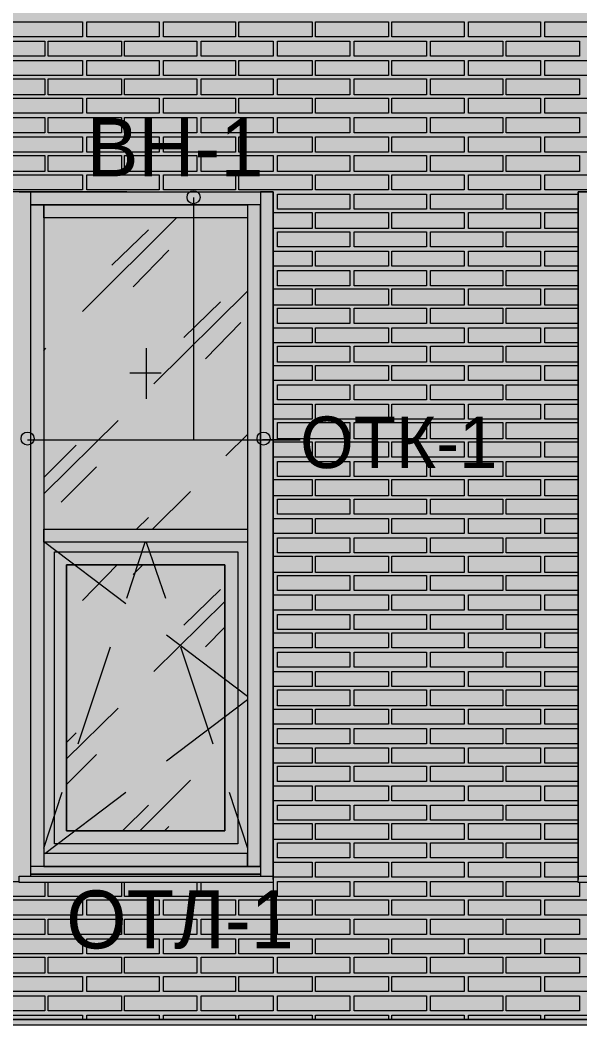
# Model space of a CAD drawing. Header units: millimetres. Extents: x -28928 to 100580, y -22867 to 36490.
# Drawn here: x -6378 to -4180, y 16322 to 20267 of the extents above; entities that cross this region are included whole.
import ezdxf

# ---------------------------------------------------------------- set-up
doc = ezdxf.new("R2010")
doc.units = ezdxf.units.MM
doc.layers.add('PDF _Геометрия', color=7, linetype='Continuous', true_color=0x8f8e8d)
doc.layers.add('PDF _Сплошная заливка', color=7, linetype='Continuous', true_color=0xffffff)
doc.layers.add('PDF _Текст', color=7, linetype='Continuous')

msp = doc.modelspace()

# ---------------------------------------------------------------- hatches: boundary and pattern name
at = {"layer": 'PDF _Сплошная заливка', "true_color": 0xdcd6cf, "transparency": 33554559}
msp.add_hatch(color=254, dxfattribs=at).paths.add_polyline_path([(-18676.6, 16343.4), (-18676.6, 19592.6), (-17276.3, 19592.6), (-17276.3, 16343.4), (19112.6, 16343.4), (19112.6, 30089.1), (-21853.9, 30089.1), (-21853.9, 16343.4), (-21375.9, 16343.4), (-21375.9, 19592.6), (-19277.4, 19592.6), (-19277.4, 16343.4)])

# ---------------------------------------------------------------- linework, layer by layer
at = {"layer": 'PDF _Геометрия', "color": 7, "lineweight": 9}
for points in [[(-21375.9, 16343.4), (-21853.9, 16343.4), (-21375.9, 16343.4), (-21853.9, 16343.4), (-21375.9, 16343.4), (-21375.9, 19592.6), (-19277.4, 19592.6), (-19277.4, 16343.4), (-18676.6, 16343.4), (-18676.6, 19592.6), (-17276.3, 19592.6), (-17276.3, 16343.4), (19112.6, 16343.4), (19112.6, 30089.1), (19112.6, 16343.4), (19133.7, 16343.4), (19133.7, 30089.1), (19133.7, 16343.4), (52641.4, 16343.4)], [(-5958.9, 19592.6), (-6466.6, 19592.6), (-6758.6, 19592.6), (-6758.6, 19893), (-7558.2, 19893)], [(-6335.5, 16906), (-6335.5, 16969.5), (-6335.5, 18243), (-6335.5, 19541.8), (-6284.7, 19541.8), (-6284.7, 18243), (-6284.7, 16944.1), (-6335.5, 16944.1), (-6335.5, 18243), (-6335.5, 19516.4), (-6335.5, 19592.6), (-6382, 19592.6)], [(-6382, 19592.6), (-5383.6, 19592.6), (-5383.6, 16893.4), (-5383.6, 16969.5), (-5383.6, 18243), (-5383.6, 19516.4), (-5383.6, 19592.6), (-5434.3, 19592.6), (-5434.3, 19516.4), (-5434.3, 18243), (-5434.3, 19541.8), (-5485.1, 19541.8), (-5485.1, 18243), (-5485.1, 16944.1), (-5485.1, 16994.9), (-6284.7, 16994.9), (-6284.7, 16944.1), (-5485.1, 16944.1), (-5434.3, 16944.1), (-5434.3, 18243), (-5434.3, 16969.5), (-5434.3, 16906)], [(-5696.6, 19571.4), (-5696.6, 18619.5), (-5277.8, 18619.5), (-5425.9, 18619.5)], [(-4135.5, 19592.6), (-4186.3, 19592.6), (-4186.3, 19516.4), (-4186.3, 18243), (-4186.3, 16969.5), (-4186.3, 16893.4), (-4186.3, 19592.6), (-2388.2, 19592.6)], [(-6132.4, 19123), (-5764.3, 19491)], [(-6018.2, 19304.9), (-5874.3, 19444.5)], [(-5933.6, 19220.3), (-5793.9, 19364.1)], [(-5853.2, 18839.5), (-5485.1, 19203.4)], [(-5734.7, 19021.4), (-5590.9, 19161)], [(-5650.1, 18936.8), (-5510.5, 19080.7)], [(-6284.7, 18970.7), (-6276.3, 18979.1)], [(-5882.8, 18979.1), (-5882.8, 18780.3)], [(-5946.3, 18881.8), (-5823.6, 18881.8)], [(-6284.7, 18408), (-5992.8, 18695.7)], [(-5569.7, 18556), (-5485.1, 18640.7)], [(-6348.2, 18619.5), (-5277.8, 18619.5)], [(-6284.7, 18471.4), (-6157.8, 18598.4)], [(-6217, 18374.1), (-6077.4, 18513.7)], [(-5857.4, 18268.4), (-5709.3, 18416.4)], [(-5920.9, 18268.4), (-5874.3, 18314.9)], [(-6280.5, 18217.6), (-5963.2, 17976.4)], [(-5958.9, 17997.6), (-5887, 18217.6)], [(-5882.8, 18217.6), (-5806.6, 17997.6)], [(-6132.4, 17989.1), (-5997, 18128.7)], [(-5933.6, 18090.7), (-5895.5, 18128.7)], [(-5734.7, 17891.8), (-5590.9, 18031.4)], [(-5853.2, 17709.9), (-5573.9, 17984.9)], [(-5650.1, 17807.2), (-5573.9, 17883.4)], [(-5802.4, 17853.7), (-5485.1, 17612.6)], [(-6149.3, 17426.4), (-6022.4, 17807.2)], [(-5747.4, 17807.2), (-5620.5, 17426.4)], [(-5802.4, 17358.7), (-5485.1, 17599.9)], [(-6195.9, 17367.2), (-5992.8, 17566)], [(-6195.9, 17430.7), (-6157.8, 17468.7)], [(-6195.9, 17265.7), (-6077.4, 17384.1)], [(-5908.2, 17083.7), (-5709.3, 17282.6)], [(-6284.7, 17016), (-6212.8, 17236)], [(-6280.5, 16994.9), (-5963.2, 17236)], [(-5557, 17236), (-5485.1, 17016)], [(-5975.9, 17083.7), (-5874.3, 17185.3)], [(-5810.9, 17083.7), (-5793.9, 17100.7)], [(-5434.3, 16944.1), (-6335.5, 16944.1)], [(-5434.3, 16914.5), (-6335.5, 16914.5), (-5434.3, 16914.5)], [(-5434.3, 16914.5), (-6335.5, 16914.5)], [(-5383.6, 16906), (-5383.6, 16906)], [(-4186.3, 16906), (-4186.3, 16906)], [(-5383.6, 16884.9), (-5383.6, 16880.7)], [(-4186.3, 16880.7), (-4186.3, 16884.9)]]:
    msp.add_lwpolyline(points, dxfattribs=at)
at = {"layer": 'PDF _Геометрия', "lineweight": 9}
for points in [[(-6132.4, 20201.8), (-6272, 20201.8), (-6415.9, 20201.8), (-6415.9, 20261), (-6272, 20261), (-6132.4, 20261)], [(-5832, 20201.8), (-5975.9, 20201.8), (-6115.5, 20201.8), (-6115.5, 20261), (-5975.9, 20261), (-5832, 20261)], [(-5531.6, 20201.8), (-5675.5, 20201.8), (-5815.1, 20201.8), (-5815.1, 20261), (-5675.5, 20261), (-5531.6, 20261)], [(-5231.3, 20201.8), (-5375.1, 20201.8), (-5518.9, 20201.8), (-5518.9, 20261), (-5375.1, 20261), (-5231.3, 20261)], [(-4930.9, 20201.8), (-5074.7, 20201.8), (-5218.6, 20201.8), (-5218.6, 20261), (-5074.7, 20261), (-4930.9, 20261)], [(-4634.7, 20201.8), (-4774.3, 20201.8), (-4918.2, 20201.8), (-4918.2, 20261), (-4774.3, 20261), (-4634.7, 20261)], [(-4334.3, 20201.8), (-4473.9, 20201.8), (-4617.8, 20201.8), (-4617.8, 20261), (-4473.9, 20261), (-4334.3, 20261)], [(-4033.9, 20201.8), (-4173.6, 20201.8), (-4317.4, 20201.8), (-4317.4, 20261), (-4173.6, 20261), (-4033.9, 20261)], [(-6280.5, 20184.9), (-6280.5, 20125.7), (-6568.2, 20125.7), (-6568.2, 20184.9)], [(-5980.1, 20184.9), (-5980.1, 20125.7), (-6267.8, 20125.7), (-6267.8, 20184.9)], [(-5683.9, 20184.9), (-5683.9, 20125.7), (-5967.4, 20125.7), (-5967.4, 20184.9)], [(-5383.6, 20184.9), (-5383.6, 20125.7), (-5667, 20125.7), (-5667, 20184.9)], [(-5083.2, 20184.9), (-5083.2, 20125.7), (-5366.6, 20125.7), (-5366.6, 20184.9)], [(-4782.8, 20184.9), (-4782.8, 20125.7), (-5066.3, 20125.7), (-5066.3, 20184.9)], [(-4482.4, 20184.9), (-4482.4, 20125.7), (-4765.9, 20125.7), (-4765.9, 20184.9)], [(-4182, 20184.9), (-4182, 20125.7), (-4469.7, 20125.7), (-4469.7, 20184.9)], [(-6132.4, 20049.5), (-6272, 20049.5), (-6415.9, 20049.5), (-6415.9, 20108.7), (-6272, 20108.7), (-6132.4, 20108.7)], [(-5832, 20049.5), (-5975.9, 20049.5), (-6115.5, 20049.5), (-6115.5, 20108.7), (-5975.9, 20108.7), (-5832, 20108.7)], [(-5531.6, 20049.5), (-5675.5, 20049.5), (-5815.1, 20049.5), (-5815.1, 20108.7), (-5675.5, 20108.7), (-5531.6, 20108.7)], [(-5231.3, 20049.5), (-5375.1, 20049.5), (-5518.9, 20049.5), (-5518.9, 20108.7), (-5375.1, 20108.7), (-5231.3, 20108.7)], [(-4930.9, 20049.5), (-5074.7, 20049.5), (-5218.6, 20049.5), (-5218.6, 20108.7), (-5074.7, 20108.7), (-4930.9, 20108.7)], [(-4634.7, 20049.5), (-4774.3, 20049.5), (-4918.2, 20049.5), (-4918.2, 20108.7), (-4774.3, 20108.7), (-4634.7, 20108.7)], [(-4334.3, 20049.5), (-4473.9, 20049.5), (-4617.8, 20049.5), (-4617.8, 20108.7), (-4473.9, 20108.7), (-4334.3, 20108.7)], [(-4033.9, 20049.5), (-4173.6, 20049.5), (-4317.4, 20049.5), (-4317.4, 20108.7), (-4173.6, 20108.7), (-4033.9, 20108.7)], [(-6280.5, 20036.8), (-6280.5, 19973.4), (-6568.2, 19973.4), (-6568.2, 20036.8)], [(-5980.1, 20036.8), (-5980.1, 19973.4), (-6267.8, 19973.4), (-6267.8, 20036.8)], [(-5683.9, 20036.8), (-5683.9, 19973.4), (-5967.4, 19973.4), (-5967.4, 20036.8)], [(-5383.6, 20036.8), (-5383.6, 19973.4), (-5667, 19973.4), (-5667, 20036.8)], [(-5083.2, 20036.8), (-5083.2, 19973.4), (-5366.6, 19973.4), (-5366.6, 20036.8)], [(-4782.8, 20036.8), (-4782.8, 19973.4), (-5066.3, 19973.4), (-5066.3, 20036.8)], [(-4482.4, 20036.8), (-4482.4, 19973.4), (-4765.9, 19973.4), (-4765.9, 20036.8)], [(-4182, 20036.8), (-4182, 19973.4), (-4469.7, 19973.4), (-4469.7, 20036.8)], [(-6132.4, 19901.4), (-6272, 19901.4), (-6415.9, 19901.4), (-6415.9, 19960.7), (-6272, 19960.7), (-6132.4, 19960.7)], [(-5832, 19901.4), (-5975.9, 19901.4), (-6115.5, 19901.4), (-6115.5, 19960.7), (-5975.9, 19960.7), (-5832, 19960.7)], [(-5531.6, 19901.4), (-5675.5, 19901.4), (-5815.1, 19901.4), (-5815.1, 19960.7), (-5675.5, 19960.7), (-5531.6, 19960.7)], [(-5231.3, 19901.4), (-5375.1, 19901.4), (-5518.9, 19901.4), (-5518.9, 19960.7), (-5375.1, 19960.7), (-5231.3, 19960.7)], [(-4930.9, 19901.4), (-5074.7, 19901.4), (-5218.6, 19901.4), (-5218.6, 19960.7), (-5074.7, 19960.7), (-4930.9, 19960.7)], [(-4634.7, 19901.4), (-4774.3, 19901.4), (-4918.2, 19901.4), (-4918.2, 19960.7), (-4774.3, 19960.7), (-4634.7, 19960.7)], [(-4334.3, 19901.4), (-4473.9, 19901.4), (-4617.8, 19901.4), (-4617.8, 19960.7), (-4473.9, 19960.7), (-4334.3, 19960.7)], [(-4033.9, 19901.4), (-4173.6, 19901.4), (-4317.4, 19901.4), (-4317.4, 19960.7), (-4173.6, 19960.7), (-4033.9, 19960.7)], [(-6280.5, 19884.5), (-6280.5, 19825.3), (-6568.2, 19825.3), (-6568.2, 19884.5)], [(-5980.1, 19884.5), (-5980.1, 19825.3), (-6267.8, 19825.3), (-6267.8, 19884.5)], [(-5683.9, 19884.5), (-5683.9, 19825.3), (-5967.4, 19825.3), (-5967.4, 19884.5)], [(-5383.6, 19884.5), (-5383.6, 19825.3), (-5667, 19825.3), (-5667, 19884.5)], [(-5083.2, 19884.5), (-5083.2, 19825.3), (-5366.6, 19825.3), (-5366.6, 19884.5)], [(-4782.8, 19884.5), (-4782.8, 19825.3), (-5066.3, 19825.3), (-5066.3, 19884.5)], [(-4482.4, 19884.5), (-4482.4, 19825.3), (-4765.9, 19825.3), (-4765.9, 19884.5)], [(-4182, 19884.5), (-4182, 19825.3), (-4469.7, 19825.3), (-4469.7, 19884.5)], [(-6132.4, 19749.1), (-6272, 19749.1), (-6415.9, 19749.1), (-6415.9, 19808.4), (-6272, 19808.4), (-6132.4, 19808.4)], [(-5832, 19749.1), (-5975.9, 19749.1), (-6115.5, 19749.1), (-6115.5, 19808.4), (-5975.9, 19808.4), (-5832, 19808.4)], [(-5531.6, 19749.1), (-5675.5, 19749.1), (-5815.1, 19749.1), (-5815.1, 19808.4), (-5675.5, 19808.4), (-5531.6, 19808.4)], [(-5231.3, 19749.1), (-5375.1, 19749.1), (-5518.9, 19749.1), (-5518.9, 19808.4), (-5375.1, 19808.4), (-5231.3, 19808.4)], [(-4930.9, 19749.1), (-5074.7, 19749.1), (-5218.6, 19749.1), (-5218.6, 19808.4), (-5074.7, 19808.4), (-4930.9, 19808.4)], [(-4634.7, 19749.1), (-4774.3, 19749.1), (-4918.2, 19749.1), (-4918.2, 19808.4), (-4774.3, 19808.4), (-4634.7, 19808.4)], [(-4334.3, 19749.1), (-4473.9, 19749.1), (-4617.8, 19749.1), (-4617.8, 19808.4), (-4473.9, 19808.4), (-4334.3, 19808.4)], [(-4033.9, 19749.1), (-4173.6, 19749.1), (-4317.4, 19749.1), (-4317.4, 19808.4), (-4173.6, 19808.4), (-4033.9, 19808.4)], [(-6280.5, 19736.4), (-6280.5, 19673), (-6568.2, 19673), (-6568.2, 19736.4)], [(-5980.1, 19736.4), (-5980.1, 19673), (-6267.8, 19673), (-6267.8, 19736.4)], [(-5683.9, 19736.4), (-5683.9, 19673), (-5967.4, 19673), (-5967.4, 19736.4)], [(-5383.6, 19736.4), (-5383.6, 19673), (-5667, 19673), (-5667, 19736.4)], [(-5083.2, 19736.4), (-5083.2, 19673), (-5366.6, 19673), (-5366.6, 19736.4)], [(-4782.8, 19736.4), (-4782.8, 19673), (-5066.3, 19673), (-5066.3, 19736.4)], [(-4482.4, 19736.4), (-4482.4, 19673), (-4765.9, 19673), (-4765.9, 19736.4)], [(-4182, 19736.4), (-4182, 19673), (-4469.7, 19673), (-4469.7, 19736.4)], [(-6132.4, 19601), (-6272, 19601), (-6415.9, 19601), (-6415.9, 19660.3), (-6272, 19660.3), (-6132.4, 19660.3)], [(-5832, 19601), (-5975.9, 19601), (-6115.5, 19601), (-6115.5, 19660.3), (-5975.9, 19660.3), (-5832, 19660.3)], [(-5531.6, 19601), (-5675.5, 19601), (-5815.1, 19601), (-5815.1, 19660.3), (-5675.5, 19660.3), (-5531.6, 19660.3)], [(-5231.3, 19601), (-5375.1, 19601), (-5518.9, 19601), (-5518.9, 19660.3), (-5375.1, 19660.3), (-5231.3, 19660.3)], [(-4930.9, 19601), (-5074.7, 19601), (-5218.6, 19601), (-5218.6, 19660.3), (-5074.7, 19660.3), (-4930.9, 19660.3)], [(-4634.7, 19601), (-4774.3, 19601), (-4918.2, 19601), (-4918.2, 19660.3), (-4774.3, 19660.3), (-4634.7, 19660.3)], [(-4334.3, 19601), (-4473.9, 19601), (-4617.8, 19601), (-4617.8, 19660.3), (-4473.9, 19660.3), (-4334.3, 19660.3)], [(-4033.9, 19601), (-4173.6, 19601), (-4317.4, 19601), (-4317.4, 19660.3), (-4173.6, 19660.3), (-4033.9, 19660.3)], [(-5083.2, 19584.1), (-5083.2, 19524.9), (-5366.6, 19524.9), (-5366.6, 19584.1)], [(-4782.8, 19584.1), (-4782.8, 19524.9), (-5066.3, 19524.9), (-5066.3, 19584.1)], [(-4482.4, 19584.1), (-4482.4, 19524.9), (-4765.9, 19524.9), (-4765.9, 19584.1)], [(-4930.9, 19448.7), (-5074.7, 19448.7), (-5218.6, 19448.7), (-5218.6, 19512.2), (-5074.7, 19512.2), (-4930.9, 19512.2)], [(-4634.7, 19448.7), (-4774.3, 19448.7), (-4918.2, 19448.7), (-4918.2, 19512.2), (-4774.3, 19512.2), (-4634.7, 19512.2)], [(-4334.3, 19448.7), (-4473.9, 19448.7), (-4617.8, 19448.7), (-4617.8, 19512.2), (-4473.9, 19512.2), (-4334.3, 19512.2)], [(-5083.2, 19436), (-5083.2, 19376.8), (-5366.6, 19376.8), (-5366.6, 19436)], [(-4782.8, 19436), (-4782.8, 19376.8), (-5066.3, 19376.8), (-5066.3, 19436)], [(-4482.4, 19436), (-4482.4, 19376.8), (-4765.9, 19376.8), (-4765.9, 19436)], [(-4930.9, 19300.7), (-5074.7, 19300.7), (-5218.6, 19300.7), (-5218.6, 19359.9), (-5074.7, 19359.9), (-4930.9, 19359.9)], [(-4634.7, 19300.7), (-4774.3, 19300.7), (-4918.2, 19300.7), (-4918.2, 19359.9), (-4774.3, 19359.9), (-4634.7, 19359.9)], [(-4334.3, 19300.7), (-4473.9, 19300.7), (-4617.8, 19300.7), (-4617.8, 19359.9), (-4473.9, 19359.9), (-4334.3, 19359.9)], [(-5083.2, 19283.7), (-5083.2, 19224.5), (-5366.6, 19224.5), (-5366.6, 19283.7)], [(-4782.8, 19283.7), (-4782.8, 19224.5), (-5066.3, 19224.5), (-5066.3, 19283.7)], [(-4482.4, 19283.7), (-4482.4, 19224.5), (-4765.9, 19224.5), (-4765.9, 19283.7)], [(-4930.9, 19148.4), (-5074.7, 19148.4), (-5218.6, 19148.4), (-5218.6, 19211.8), (-5074.7, 19211.8), (-4930.9, 19211.8)], [(-4634.7, 19148.4), (-4774.3, 19148.4), (-4918.2, 19148.4), (-4918.2, 19211.8), (-4774.3, 19211.8), (-4634.7, 19211.8)], [(-4334.3, 19148.4), (-4473.9, 19148.4), (-4617.8, 19148.4), (-4617.8, 19211.8), (-4473.9, 19211.8), (-4334.3, 19211.8)], [(-5083.2, 19135.7), (-5083.2, 19076.4), (-5366.6, 19076.4), (-5366.6, 19135.7)], [(-4782.8, 19135.7), (-4782.8, 19076.4), (-5066.3, 19076.4), (-5066.3, 19135.7)], [(-4482.4, 19135.7), (-4482.4, 19076.4), (-4765.9, 19076.4), (-4765.9, 19135.7)], [(-4930.9, 19000.3), (-5074.7, 19000.3), (-5218.6, 19000.3), (-5218.6, 19059.5), (-5074.7, 19059.5), (-4930.9, 19059.5)], [(-4634.7, 19000.3), (-4774.3, 19000.3), (-4918.2, 19000.3), (-4918.2, 19059.5), (-4774.3, 19059.5), (-4634.7, 19059.5)], [(-4334.3, 19000.3), (-4473.9, 19000.3), (-4617.8, 19000.3), (-4617.8, 19059.5), (-4473.9, 19059.5), (-4334.3, 19059.5)], [(-5083.2, 18987.6), (-5083.2, 18924.1), (-5366.6, 18924.1), (-5366.6, 18987.6)], [(-4782.8, 18987.6), (-4782.8, 18924.1), (-5066.3, 18924.1), (-5066.3, 18987.6)], [(-4482.4, 18987.6), (-4482.4, 18924.1), (-4765.9, 18924.1), (-4765.9, 18987.6)], [(-4930.9, 18852.2), (-5074.7, 18852.2), (-5218.6, 18852.2), (-5218.6, 18911.4), (-5074.7, 18911.4), (-4930.9, 18911.4)], [(-4634.7, 18852.2), (-4774.3, 18852.2), (-4918.2, 18852.2), (-4918.2, 18911.4), (-4774.3, 18911.4), (-4634.7, 18911.4)], [(-4334.3, 18852.2), (-4473.9, 18852.2), (-4617.8, 18852.2), (-4617.8, 18911.4), (-4473.9, 18911.4), (-4334.3, 18911.4)], [(-5083.2, 18835.3), (-5083.2, 18776), (-5366.6, 18776), (-5366.6, 18835.3)], [(-4782.8, 18835.3), (-4782.8, 18776), (-5066.3, 18776), (-5066.3, 18835.3)], [(-4482.4, 18835.3), (-4482.4, 18776), (-4765.9, 18776), (-4765.9, 18835.3)], [(-4930.9, 18699.9), (-5074.7, 18699.9), (-5218.6, 18699.9), (-5218.6, 18759.1), (-5074.7, 18759.1), (-4930.9, 18759.1)], [(-4634.7, 18699.9), (-4774.3, 18699.9), (-4918.2, 18699.9), (-4918.2, 18759.1), (-4774.3, 18759.1), (-4634.7, 18759.1)], [(-4334.3, 18699.9), (-4473.9, 18699.9), (-4617.8, 18699.9), (-4617.8, 18759.1), (-4473.9, 18759.1), (-4334.3, 18759.1)], [(-5083.2, 18687.2), (-5083.2, 18623.7), (-5366.6, 18623.7), (-5366.6, 18687.2)], [(-4782.8, 18687.2), (-4782.8, 18623.7), (-5066.3, 18623.7), (-5066.3, 18687.2)], [(-4482.4, 18687.2), (-4482.4, 18623.7), (-4765.9, 18623.7), (-4765.9, 18687.2)], [(-4930.9, 18551.8), (-5074.7, 18551.8), (-5218.6, 18551.8), (-5218.6, 18611), (-5074.7, 18611), (-4930.9, 18611)], [(-4634.7, 18551.8), (-4774.3, 18551.8), (-4918.2, 18551.8), (-4918.2, 18611), (-4774.3, 18611), (-4634.7, 18611)], [(-4334.3, 18551.8), (-4473.9, 18551.8), (-4617.8, 18551.8), (-4617.8, 18611), (-4473.9, 18611), (-4334.3, 18611)], [(-5083.2, 18534.9), (-5083.2, 18475.7), (-5366.6, 18475.7), (-5366.6, 18534.9)], [(-4782.8, 18534.9), (-4782.8, 18475.7), (-5066.3, 18475.7), (-5066.3, 18534.9)], [(-4482.4, 18534.9), (-4482.4, 18475.7), (-4765.9, 18475.7), (-4765.9, 18534.9)], [(-4930.9, 18399.5), (-5074.7, 18399.5), (-5218.6, 18399.5), (-5218.6, 18463), (-5074.7, 18463), (-4930.9, 18463)], [(-4634.7, 18399.5), (-4774.3, 18399.5), (-4918.2, 18399.5), (-4918.2, 18463), (-4774.3, 18463), (-4634.7, 18463)], [(-4334.3, 18399.5), (-4473.9, 18399.5), (-4617.8, 18399.5), (-4617.8, 18463), (-4473.9, 18463), (-4334.3, 18463)], [(-5083.2, 18386.8), (-5083.2, 18327.6), (-5366.6, 18327.6), (-5366.6, 18386.8)], [(-4782.8, 18386.8), (-4782.8, 18327.6), (-5066.3, 18327.6), (-5066.3, 18386.8)], [(-4482.4, 18386.8), (-4482.4, 18327.6), (-4765.9, 18327.6), (-4765.9, 18386.8)], [(-4930.9, 18251.4), (-5074.7, 18251.4), (-5218.6, 18251.4), (-5218.6, 18310.7), (-5074.7, 18310.7), (-4930.9, 18310.7)], [(-4634.7, 18251.4), (-4774.3, 18251.4), (-4918.2, 18251.4), (-4918.2, 18310.7), (-4774.3, 18310.7), (-4634.7, 18310.7)], [(-4334.3, 18251.4), (-4473.9, 18251.4), (-4617.8, 18251.4), (-4617.8, 18310.7), (-4473.9, 18310.7), (-4334.3, 18310.7)], [(-5083.2, 18234.5), (-5083.2, 18175.3), (-5366.6, 18175.3), (-5366.6, 18234.5)], [(-4782.8, 18234.5), (-4782.8, 18175.3), (-5066.3, 18175.3), (-5066.3, 18234.5)], [(-4482.4, 18234.5), (-4482.4, 18175.3), (-4765.9, 18175.3), (-4765.9, 18234.5)], [(-4930.9, 18099.1), (-5074.7, 18099.1), (-5218.6, 18099.1), (-5218.6, 18162.6), (-5074.7, 18162.6), (-4930.9, 18162.6)], [(-4634.7, 18099.1), (-4774.3, 18099.1), (-4918.2, 18099.1), (-4918.2, 18162.6), (-4774.3, 18162.6), (-4634.7, 18162.6)], [(-4334.3, 18099.1), (-4473.9, 18099.1), (-4617.8, 18099.1), (-4617.8, 18162.6), (-4473.9, 18162.6), (-4334.3, 18162.6)], [(-5083.2, 18086.4), (-5083.2, 18027.2), (-5366.6, 18027.2), (-5366.6, 18086.4)], [(-4782.8, 18086.4), (-4782.8, 18027.2), (-5066.3, 18027.2), (-5066.3, 18086.4)], [(-4482.4, 18086.4), (-4482.4, 18027.2), (-4765.9, 18027.2), (-4765.9, 18086.4)], [(-4930.9, 17951), (-5074.7, 17951), (-5218.6, 17951), (-5218.6, 18010.3), (-5074.7, 18010.3), (-4930.9, 18010.3)], [(-4634.7, 17951), (-4774.3, 17951), (-4918.2, 17951), (-4918.2, 18010.3), (-4774.3, 18010.3), (-4634.7, 18010.3)], [(-4334.3, 17951), (-4473.9, 17951), (-4617.8, 17951), (-4617.8, 18010.3), (-4473.9, 18010.3), (-4334.3, 18010.3)], [(-5083.2, 17934.1), (-5083.2, 17874.9), (-5366.6, 17874.9), (-5366.6, 17934.1)], [(-4782.8, 17934.1), (-4782.8, 17874.9), (-5066.3, 17874.9), (-5066.3, 17934.1)], [(-4482.4, 17934.1), (-4482.4, 17874.9), (-4765.9, 17874.9), (-4765.9, 17934.1)], [(-4930.9, 17803), (-5074.7, 17803), (-5218.6, 17803), (-5218.6, 17862.2), (-5074.7, 17862.2), (-4930.9, 17862.2)], [(-4634.7, 17803), (-4774.3, 17803), (-4918.2, 17803), (-4918.2, 17862.2), (-4774.3, 17862.2), (-4634.7, 17862.2)], [(-4334.3, 17803), (-4473.9, 17803), (-4617.8, 17803), (-4617.8, 17862.2), (-4473.9, 17862.2), (-4334.3, 17862.2)], [(-5083.2, 17786), (-5083.2, 17726.8), (-5366.6, 17726.8), (-5366.6, 17786)], [(-4782.8, 17786), (-4782.8, 17726.8), (-5066.3, 17726.8), (-5066.3, 17786)], [(-4482.4, 17786), (-4482.4, 17726.8), (-4765.9, 17726.8), (-4765.9, 17786)], [(-4930.9, 17650.7), (-5074.7, 17650.7), (-5218.6, 17650.7), (-5218.6, 17709.9), (-5074.7, 17709.9), (-4930.9, 17709.9)], [(-4634.7, 17650.7), (-4774.3, 17650.7), (-4918.2, 17650.7), (-4918.2, 17709.9), (-4774.3, 17709.9), (-4634.7, 17709.9)], [(-4334.3, 17650.7), (-4473.9, 17650.7), (-4617.8, 17650.7), (-4617.8, 17709.9), (-4473.9, 17709.9), (-4334.3, 17709.9)], [(-5083.2, 17638), (-5083.2, 17574.5), (-5366.6, 17574.5), (-5366.6, 17638)], [(-4782.8, 17638), (-4782.8, 17574.5), (-5066.3, 17574.5), (-5066.3, 17638)], [(-4482.4, 17638), (-4482.4, 17574.5), (-4765.9, 17574.5), (-4765.9, 17638)], [(-4930.9, 17502.6), (-5074.7, 17502.6), (-5218.6, 17502.6), (-5218.6, 17561.8), (-5074.7, 17561.8), (-4930.9, 17561.8)], [(-4634.7, 17502.6), (-4774.3, 17502.6), (-4918.2, 17502.6), (-4918.2, 17561.8), (-4774.3, 17561.8), (-4634.7, 17561.8)], [(-4334.3, 17502.6), (-4473.9, 17502.6), (-4617.8, 17502.6), (-4617.8, 17561.8), (-4473.9, 17561.8), (-4334.3, 17561.8)], [(-5083.2, 17485.7), (-5083.2, 17426.4), (-5366.6, 17426.4), (-5366.6, 17485.7)], [(-4782.8, 17485.7), (-4782.8, 17426.4), (-5066.3, 17426.4), (-5066.3, 17485.7)], [(-4482.4, 17485.7), (-4482.4, 17426.4), (-4765.9, 17426.4), (-4765.9, 17485.7)], [(-4930.9, 17350.3), (-5074.7, 17350.3), (-5218.6, 17350.3), (-5218.6, 17409.5), (-5074.7, 17409.5), (-4930.9, 17409.5)], [(-4634.7, 17350.3), (-4774.3, 17350.3), (-4918.2, 17350.3), (-4918.2, 17409.5), (-4774.3, 17409.5), (-4634.7, 17409.5)], [(-4334.3, 17350.3), (-4473.9, 17350.3), (-4617.8, 17350.3), (-4617.8, 17409.5), (-4473.9, 17409.5), (-4334.3, 17409.5)], [(-5083.2, 17337.6), (-5083.2, 17278.4), (-5366.6, 17278.4), (-5366.6, 17337.6)], [(-4782.8, 17337.6), (-4782.8, 17278.4), (-5066.3, 17278.4), (-5066.3, 17337.6)], [(-4482.4, 17337.6), (-4482.4, 17278.4), (-4765.9, 17278.4), (-4765.9, 17337.6)], [(-4930.9, 17202.2), (-5074.7, 17202.2), (-5218.6, 17202.2), (-5218.6, 17261.4), (-5074.7, 17261.4), (-4930.9, 17261.4)], [(-4634.7, 17202.2), (-4774.3, 17202.2), (-4918.2, 17202.2), (-4918.2, 17261.4), (-4774.3, 17261.4), (-4634.7, 17261.4)], [(-4334.3, 17202.2), (-4473.9, 17202.2), (-4617.8, 17202.2), (-4617.8, 17261.4), (-4473.9, 17261.4), (-4334.3, 17261.4)], [(-5083.2, 17185.3), (-5083.2, 17126), (-5366.6, 17126), (-5366.6, 17185.3)], [(-4782.8, 17185.3), (-4782.8, 17126), (-5066.3, 17126), (-5066.3, 17185.3)], [(-4482.4, 17185.3), (-4482.4, 17126), (-4765.9, 17126), (-4765.9, 17185.3)], [(-4930.9, 17049.9), (-5074.7, 17049.9), (-5218.6, 17049.9), (-5218.6, 17113.4), (-5074.7, 17113.4), (-4930.9, 17113.4)], [(-4634.7, 17049.9), (-4774.3, 17049.9), (-4918.2, 17049.9), (-4918.2, 17113.4), (-4774.3, 17113.4), (-4634.7, 17113.4)], [(-4334.3, 17049.9), (-4473.9, 17049.9), (-4617.8, 17049.9), (-4617.8, 17113.4), (-4473.9, 17113.4), (-4334.3, 17113.4)], [(-5083.2, 17037.2), (-5083.2, 16978), (-5366.6, 16978), (-5366.6, 17037.2)], [(-4782.8, 17037.2), (-4782.8, 16978), (-5066.3, 16978), (-5066.3, 17037.2)], [(-4482.4, 17037.2), (-4482.4, 16978), (-4765.9, 16978), (-4765.9, 17037.2)], [(-4930.9, 16901.8), (-5074.7, 16901.8), (-5218.6, 16901.8), (-5218.6, 16961), (-5074.7, 16961), (-4930.9, 16961)], [(-4634.7, 16901.8), (-4774.3, 16901.8), (-4918.2, 16901.8), (-4918.2, 16961), (-4774.3, 16961), (-4634.7, 16961)], [(-4334.3, 16901.8), (-4473.9, 16901.8), (-4617.8, 16901.8), (-4617.8, 16961), (-4473.9, 16961), (-4334.3, 16961)], [(-5083.2, 16884.9), (-5083.2, 16825.7), (-5366.6, 16825.7), (-5366.6, 16884.9)], [(-4782.8, 16884.9), (-4782.8, 16825.7), (-5066.3, 16825.7), (-5066.3, 16884.9)], [(-4482.4, 16884.9), (-4482.4, 16825.7), (-4765.9, 16825.7), (-4765.9, 16884.9)], [(-6132.4, 16753.7), (-6272, 16753.7), (-6415.9, 16753.7), (-6415.9, 16813), (-6272, 16813), (-6132.4, 16813)], [(-5832, 16753.7), (-5975.9, 16753.7), (-6115.5, 16753.7), (-6115.5, 16813), (-5975.9, 16813), (-5832, 16813)], [(-5531.6, 16753.7), (-5675.5, 16753.7), (-5815.1, 16753.7), (-5815.1, 16813), (-5675.5, 16813), (-5531.6, 16813)], [(-5231.3, 16753.7), (-5375.1, 16753.7), (-5518.9, 16753.7), (-5518.9, 16813), (-5375.1, 16813), (-5231.3, 16813)], [(-4930.9, 16753.7), (-5074.7, 16753.7), (-5218.6, 16753.7), (-5218.6, 16813), (-5074.7, 16813), (-4930.9, 16813)], [(-4634.7, 16753.7), (-4774.3, 16753.7), (-4918.2, 16753.7), (-4918.2, 16813), (-4774.3, 16813), (-4634.7, 16813)], [(-4334.3, 16753.7), (-4473.9, 16753.7), (-4617.8, 16753.7), (-4617.8, 16813), (-4473.9, 16813), (-4334.3, 16813)], [(-4033.9, 16753.7), (-4173.6, 16753.7), (-4317.4, 16753.7), (-4317.4, 16813), (-4173.6, 16813), (-4033.9, 16813)], [(-6280.5, 16736.8), (-6280.5, 16677.6), (-6568.2, 16677.6), (-6568.2, 16736.8)], [(-5980.1, 16736.8), (-5980.1, 16677.6), (-6267.8, 16677.6), (-6267.8, 16736.8)], [(-5683.9, 16736.8), (-5683.9, 16677.6), (-5967.4, 16677.6), (-5967.4, 16736.8)], [(-5383.6, 16736.8), (-5383.6, 16677.6), (-5667, 16677.6), (-5667, 16736.8)], [(-5083.2, 16736.8), (-5083.2, 16677.6), (-5366.6, 16677.6), (-5366.6, 16736.8)], [(-4782.8, 16736.8), (-4782.8, 16677.6), (-5066.3, 16677.6), (-5066.3, 16736.8)], [(-4482.4, 16736.8), (-4482.4, 16677.6), (-4765.9, 16677.6), (-4765.9, 16736.8)], [(-4182, 16736.8), (-4182, 16677.6), (-4469.7, 16677.6), (-4469.7, 16736.8)], [(-6132.4, 16601.4), (-6272, 16601.4), (-6415.9, 16601.4), (-6415.9, 16660.7), (-6272, 16660.7), (-6132.4, 16660.7)], [(-5832, 16601.4), (-5975.9, 16601.4), (-6115.5, 16601.4), (-6115.5, 16660.7), (-5975.9, 16660.7), (-5832, 16660.7)], [(-5531.6, 16601.4), (-5675.5, 16601.4), (-5815.1, 16601.4), (-5815.1, 16660.7), (-5675.5, 16660.7), (-5531.6, 16660.7)], [(-5231.3, 16601.4), (-5375.1, 16601.4), (-5518.9, 16601.4), (-5518.9, 16660.7), (-5375.1, 16660.7), (-5231.3, 16660.7)], [(-4930.9, 16601.4), (-5074.7, 16601.4), (-5218.6, 16601.4), (-5218.6, 16660.7), (-5074.7, 16660.7), (-4930.9, 16660.7)], [(-4634.7, 16601.4), (-4774.3, 16601.4), (-4918.2, 16601.4), (-4918.2, 16660.7), (-4774.3, 16660.7), (-4634.7, 16660.7)], [(-4334.3, 16601.4), (-4473.9, 16601.4), (-4617.8, 16601.4), (-4617.8, 16660.7), (-4473.9, 16660.7), (-4334.3, 16660.7)], [(-4033.9, 16601.4), (-4173.6, 16601.4), (-4317.4, 16601.4), (-4317.4, 16660.7), (-4173.6, 16660.7), (-4033.9, 16660.7)], [(-6280.5, 16588.7), (-6280.5, 16525.3), (-6568.2, 16525.3), (-6568.2, 16588.7)], [(-5980.1, 16588.7), (-5980.1, 16525.3), (-6267.8, 16525.3), (-6267.8, 16588.7)], [(-5683.9, 16588.7), (-5683.9, 16525.3), (-5967.4, 16525.3), (-5967.4, 16588.7)], [(-5383.6, 16588.7), (-5383.6, 16525.3), (-5667, 16525.3), (-5667, 16588.7)], [(-5083.2, 16588.7), (-5083.2, 16525.3), (-5366.6, 16525.3), (-5366.6, 16588.7)], [(-4782.8, 16588.7), (-4782.8, 16525.3), (-5066.3, 16525.3), (-5066.3, 16588.7)], [(-4482.4, 16588.7), (-4482.4, 16525.3), (-4765.9, 16525.3), (-4765.9, 16588.7)], [(-4182, 16588.7), (-4182, 16525.3), (-4469.7, 16525.3), (-4469.7, 16588.7)], [(-6132.4, 16453.4), (-6272, 16453.4), (-6415.9, 16453.4), (-6415.9, 16512.6), (-6272, 16512.6), (-6132.4, 16512.6)], [(-5832, 16453.4), (-5975.9, 16453.4), (-6115.5, 16453.4), (-6115.5, 16512.6), (-5975.9, 16512.6), (-5832, 16512.6)], [(-5531.6, 16453.4), (-5675.5, 16453.4), (-5815.1, 16453.4), (-5815.1, 16512.6), (-5675.5, 16512.6), (-5531.6, 16512.6)], [(-5231.3, 16453.4), (-5375.1, 16453.4), (-5518.9, 16453.4), (-5518.9, 16512.6), (-5375.1, 16512.6), (-5231.3, 16512.6)], [(-4930.9, 16453.4), (-5074.7, 16453.4), (-5218.6, 16453.4), (-5218.6, 16512.6), (-5074.7, 16512.6), (-4930.9, 16512.6)], [(-4634.7, 16453.4), (-4774.3, 16453.4), (-4918.2, 16453.4), (-4918.2, 16512.6), (-4774.3, 16512.6), (-4634.7, 16512.6)], [(-4334.3, 16453.4), (-4473.9, 16453.4), (-4617.8, 16453.4), (-4617.8, 16512.6), (-4473.9, 16512.6), (-4334.3, 16512.6)], [(-4033.9, 16453.4), (-4173.6, 16453.4), (-4317.4, 16453.4), (-4317.4, 16512.6), (-4173.6, 16512.6), (-4033.9, 16512.6)], [(-6280.5, 16436.4), (-6280.5, 16377.2), (-6568.2, 16377.2), (-6568.2, 16436.4)], [(-5980.1, 16436.4), (-5980.1, 16377.2), (-6267.8, 16377.2), (-6267.8, 16436.4)], [(-5683.9, 16436.4), (-5683.9, 16377.2), (-5967.4, 16377.2), (-5967.4, 16436.4)], [(-5383.6, 16436.4), (-5383.6, 16377.2), (-5667, 16377.2), (-5667, 16436.4)], [(-5083.2, 16436.4), (-5083.2, 16377.2), (-5366.6, 16377.2), (-5366.6, 16436.4)], [(-4782.8, 16436.4), (-4782.8, 16377.2), (-5066.3, 16377.2), (-5066.3, 16436.4)], [(-4482.4, 16436.4), (-4482.4, 16377.2), (-4765.9, 16377.2), (-4765.9, 16436.4)], [(-4182, 16436.4), (-4182, 16377.2), (-4469.7, 16377.2), (-4469.7, 16436.4)]]:
    msp.add_lwpolyline(points, close=True, dxfattribs=at)
at = {"layer": 'PDF _Геометрия', "color": 7, "lineweight": 9}
for points in [[(-5459.7, 19541.8), (-6310.1, 19541.8), (-6335.5, 19541.8), (-6335.5, 19592.6), (-6310.1, 19592.6), (-5459.7, 19592.6), (-5434.3, 19592.6), (-5434.3, 19541.8)], [(-5485.1, 19491), (-6284.7, 19491), (-6284.7, 19541.8), (-5485.1, 19541.8)], [(-5485.1, 18217.6), (-6284.7, 18217.6), (-6284.7, 18268.4), (-5485.1, 18268.4)], [(-6242.4, 18179.5), (-5523.2, 18179.5), (-5523.2, 17033), (-6242.4, 17033)], [(-5523.2, 18179.5), (-5523.2, 17033), (-6242.4, 17033), (-6242.4, 18179.5)], [(-5573.9, 18128.7), (-6195.9, 18128.7), (-6195.9, 17083.7), (-5573.9, 17083.7)], [(-6195.9, 17083.7), (-6195.9, 18128.7), (-5573.9, 18128.7), (-5573.9, 17083.7)], [(-5383.6, 16880.7), (-6382, 16880.7), (-6382, 16906), (-5383.6, 16906)], [(-2388.2, 16880.7), (-4186.3, 16880.7), (-4186.3, 16906), (-2388.2, 16906)], [(62173.4, 16322.2), (62173.4, 16343.4), (-17276.3, 16343.4), (19112.6, 16343.4), (-17276.3, 16343.4), (-17276.3, 16322.2)]]:
    msp.add_lwpolyline(points, close=True, dxfattribs=at)
at = {"layer": 'PDF _Геометрия', "lineweight": 9}
for points in [[(-5383.6, 19584.1), (-5383.6, 19584.1)], [(-5383.6, 19524.9), (-5383.6, 19584.1)], [(-4186.3, 19524.9), (-4469.7, 19524.9), (-4469.7, 19584.1), (-4186.3, 19584.1)], [(-5383.6, 19524.9), (-5383.6, 19524.9)], [(-5383.6, 19512.2), (-5375.1, 19512.2), (-5231.3, 19512.2), (-5231.3, 19448.7), (-5375.1, 19448.7), (-5383.6, 19448.7)], [(-4186.3, 19448.7), (-4317.4, 19448.7), (-4317.4, 19512.2), (-4186.3, 19512.2)], [(-5383.6, 19436), (-5383.6, 19436)], [(-5383.6, 19376.8), (-5383.6, 19436)], [(-4186.3, 19376.8), (-4469.7, 19376.8), (-4469.7, 19436), (-4186.3, 19436)], [(-5383.6, 19376.8), (-5383.6, 19376.8)], [(-5383.6, 19359.9), (-5375.1, 19359.9), (-5231.3, 19359.9), (-5231.3, 19300.7), (-5375.1, 19300.7), (-5383.6, 19300.7)], [(-4186.3, 19300.7), (-4317.4, 19300.7), (-4317.4, 19359.9), (-4186.3, 19359.9)], [(-5383.6, 19283.7), (-5383.6, 19283.7)], [(-5383.6, 19224.5), (-5383.6, 19283.7)], [(-4186.3, 19224.5), (-4469.7, 19224.5), (-4469.7, 19283.7), (-4186.3, 19283.7)], [(-5383.6, 19224.5), (-5383.6, 19224.5)], [(-5383.6, 19211.8), (-5375.1, 19211.8), (-5231.3, 19211.8), (-5231.3, 19148.4), (-5375.1, 19148.4), (-5383.6, 19148.4)], [(-4186.3, 19148.4), (-4317.4, 19148.4), (-4317.4, 19211.8), (-4186.3, 19211.8)], [(-5383.6, 19135.7), (-5383.6, 19135.7)], [(-5383.6, 19076.4), (-5383.6, 19135.7)], [(-4186.3, 19076.4), (-4469.7, 19076.4), (-4469.7, 19135.7), (-4186.3, 19135.7)], [(-5383.6, 19076.4), (-5383.6, 19076.4)], [(-5383.6, 19059.5), (-5375.1, 19059.5), (-5231.3, 19059.5), (-5231.3, 19000.3), (-5375.1, 19000.3), (-5383.6, 19000.3)], [(-4186.3, 19000.3), (-4317.4, 19000.3), (-4317.4, 19059.5), (-4186.3, 19059.5)], [(-5383.6, 18987.6), (-5383.6, 18987.6)], [(-5383.6, 18924.1), (-5383.6, 18987.6)], [(-4186.3, 18924.1), (-4469.7, 18924.1), (-4469.7, 18987.6), (-4186.3, 18987.6)], [(-5383.6, 18924.1), (-5383.6, 18924.1)], [(-5383.6, 18911.4), (-5375.1, 18911.4), (-5231.3, 18911.4), (-5231.3, 18852.2), (-5375.1, 18852.2), (-5383.6, 18852.2)], [(-4186.3, 18852.2), (-4317.4, 18852.2), (-4317.4, 18911.4), (-4186.3, 18911.4)], [(-5383.6, 18835.3), (-5383.6, 18835.3)], [(-5383.6, 18776), (-5383.6, 18835.3)], [(-4186.3, 18776), (-4469.7, 18776), (-4469.7, 18835.3), (-4186.3, 18835.3)], [(-5383.6, 18776), (-5383.6, 18776)], [(-5383.6, 18759.1), (-5375.1, 18759.1), (-5231.3, 18759.1), (-5231.3, 18699.9), (-5375.1, 18699.9), (-5383.6, 18699.9)], [(-4186.3, 18699.9), (-4317.4, 18699.9), (-4317.4, 18759.1), (-4186.3, 18759.1)], [(-5383.6, 18687.2), (-5383.6, 18687.2)], [(-5383.6, 18623.7), (-5383.6, 18687.2)], [(-4186.3, 18623.7), (-4469.7, 18623.7), (-4469.7, 18687.2), (-4186.3, 18687.2)], [(-5383.6, 18623.7), (-5383.6, 18623.7)], [(-5383.6, 18611), (-5375.1, 18611), (-5231.3, 18611), (-5231.3, 18551.8), (-5375.1, 18551.8), (-5383.6, 18551.8)], [(-4186.3, 18551.8), (-4317.4, 18551.8), (-4317.4, 18611), (-4186.3, 18611)], [(-5383.6, 18534.9), (-5383.6, 18534.9)], [(-5383.6, 18475.7), (-5383.6, 18534.9)], [(-4186.3, 18475.7), (-4469.7, 18475.7), (-4469.7, 18534.9), (-4186.3, 18534.9)], [(-5383.6, 18475.7), (-5383.6, 18475.7)], [(-5383.6, 18463), (-5375.1, 18463), (-5231.3, 18463), (-5231.3, 18399.5), (-5375.1, 18399.5), (-5383.6, 18399.5)], [(-4186.3, 18399.5), (-4317.4, 18399.5), (-4317.4, 18463), (-4186.3, 18463)], [(-5383.6, 18386.8), (-5383.6, 18386.8)], [(-5383.6, 18327.6), (-5383.6, 18386.8)], [(-4186.3, 18327.6), (-4469.7, 18327.6), (-4469.7, 18386.8), (-4186.3, 18386.8)], [(-5383.6, 18327.6), (-5383.6, 18327.6)], [(-5383.6, 18310.7), (-5375.1, 18310.7), (-5231.3, 18310.7), (-5231.3, 18251.4), (-5375.1, 18251.4), (-5383.6, 18251.4)], [(-4186.3, 18251.4), (-4317.4, 18251.4), (-4317.4, 18310.7), (-4186.3, 18310.7)], [(-5383.6, 18234.5), (-5383.6, 18234.5)], [(-5383.6, 18175.3), (-5383.6, 18234.5)], [(-4186.3, 18175.3), (-4469.7, 18175.3), (-4469.7, 18234.5), (-4186.3, 18234.5)], [(-5383.6, 18175.3), (-5383.6, 18175.3)], [(-5383.6, 18162.6), (-5375.1, 18162.6), (-5231.3, 18162.6), (-5231.3, 18099.1), (-5375.1, 18099.1), (-5383.6, 18099.1)], [(-4186.3, 18099.1), (-4317.4, 18099.1), (-4317.4, 18162.6), (-4186.3, 18162.6)], [(-5383.6, 18086.4), (-5383.6, 18086.4)], [(-5383.6, 18027.2), (-5383.6, 18086.4)], [(-4186.3, 18027.2), (-4469.7, 18027.2), (-4469.7, 18086.4), (-4186.3, 18086.4)], [(-5383.6, 18027.2), (-5383.6, 18027.2)], [(-5383.6, 18010.3), (-5375.1, 18010.3), (-5231.3, 18010.3), (-5231.3, 17951), (-5375.1, 17951), (-5383.6, 17951)], [(-4186.3, 17951), (-4317.4, 17951), (-4317.4, 18010.3), (-4186.3, 18010.3)], [(-5383.6, 17934.1), (-5383.6, 17934.1)], [(-5383.6, 17874.9), (-5383.6, 17934.1)], [(-4186.3, 17874.9), (-4469.7, 17874.9), (-4469.7, 17934.1), (-4186.3, 17934.1)], [(-5383.6, 17874.9), (-5383.6, 17874.9)], [(-5383.6, 17862.2), (-5375.1, 17862.2), (-5231.3, 17862.2), (-5231.3, 17803), (-5375.1, 17803), (-5383.6, 17803)], [(-4186.3, 17803), (-4317.4, 17803), (-4317.4, 17862.2), (-4186.3, 17862.2)], [(-5383.6, 17786), (-5383.6, 17786)], [(-5383.6, 17726.8), (-5383.6, 17786)], [(-4186.3, 17726.8), (-4469.7, 17726.8), (-4469.7, 17786), (-4186.3, 17786)], [(-5383.6, 17726.8), (-5383.6, 17726.8)], [(-5383.6, 17709.9), (-5375.1, 17709.9), (-5231.3, 17709.9), (-5231.3, 17650.7), (-5375.1, 17650.7), (-5383.6, 17650.7)], [(-4186.3, 17650.7), (-4317.4, 17650.7), (-4317.4, 17709.9), (-4186.3, 17709.9)], [(-5383.6, 17638), (-5383.6, 17638)], [(-5383.6, 17574.5), (-5383.6, 17638)], [(-4186.3, 17574.5), (-4469.7, 17574.5), (-4469.7, 17638), (-4186.3, 17638)], [(-5383.6, 17574.5), (-5383.6, 17574.5)], [(-5383.6, 17561.8), (-5375.1, 17561.8), (-5231.3, 17561.8), (-5231.3, 17502.6), (-5375.1, 17502.6), (-5383.6, 17502.6)], [(-4186.3, 17502.6), (-4317.4, 17502.6), (-4317.4, 17561.8), (-4186.3, 17561.8)], [(-5383.6, 17485.7), (-5383.6, 17485.7)], [(-5383.6, 17426.4), (-5383.6, 17485.7)], [(-4186.3, 17426.4), (-4469.7, 17426.4), (-4469.7, 17485.7), (-4186.3, 17485.7)], [(-5383.6, 17426.4), (-5383.6, 17426.4)], [(-5383.6, 17409.5), (-5375.1, 17409.5), (-5231.3, 17409.5), (-5231.3, 17350.3), (-5375.1, 17350.3), (-5383.6, 17350.3)], [(-4186.3, 17350.3), (-4317.4, 17350.3), (-4317.4, 17409.5), (-4186.3, 17409.5)], [(-5383.6, 17337.6), (-5383.6, 17337.6)], [(-5383.6, 17278.4), (-5383.6, 17337.6)], [(-4186.3, 17278.4), (-4469.7, 17278.4), (-4469.7, 17337.6), (-4186.3, 17337.6)], [(-5383.6, 17278.4), (-5383.6, 17278.4)], [(-5383.6, 17261.4), (-5375.1, 17261.4), (-5231.3, 17261.4), (-5231.3, 17202.2), (-5375.1, 17202.2), (-5383.6, 17202.2)], [(-4186.3, 17202.2), (-4317.4, 17202.2), (-4317.4, 17261.4), (-4186.3, 17261.4)], [(-5383.6, 17185.3), (-5383.6, 17185.3)], [(-5383.6, 17126), (-5383.6, 17185.3)], [(-4186.3, 17126), (-4469.7, 17126), (-4469.7, 17185.3), (-4186.3, 17185.3)], [(-5383.6, 17126), (-5383.6, 17126)], [(-5383.6, 17113.4), (-5375.1, 17113.4), (-5231.3, 17113.4), (-5231.3, 17049.9), (-5375.1, 17049.9), (-5383.6, 17049.9)], [(-4186.3, 17049.9), (-4317.4, 17049.9), (-4317.4, 17113.4), (-4186.3, 17113.4)], [(-5383.6, 17037.2), (-5383.6, 17037.2)], [(-5383.6, 16978), (-5383.6, 17037.2)], [(-4186.3, 16978), (-4469.7, 16978), (-4469.7, 17037.2), (-4186.3, 17037.2)], [(-5383.6, 16978), (-5383.6, 16978)], [(-5383.6, 16961), (-5375.1, 16961), (-5231.3, 16961), (-5231.3, 16901.8), (-5375.1, 16901.8), (-5383.6, 16901.8)], [(-4186.3, 16901.8), (-4317.4, 16901.8), (-4317.4, 16961), (-4186.3, 16961)], [(-6280.5, 16880.7), (-6280.5, 16825.7), (-6568.2, 16825.7), (-6568.2, 16884.9), (-6382, 16884.9)], [(-5980.1, 16880.7), (-5980.1, 16825.7), (-6267.8, 16825.7), (-6267.8, 16880.7)], [(-5683.9, 16880.7), (-5683.9, 16825.7), (-5967.4, 16825.7), (-5967.4, 16880.7)], [(-5383.6, 16884.9), (-5383.6, 16825.7), (-5667, 16825.7), (-5667, 16880.7)], [(-5383.6, 16884.9), (-5383.6, 16884.9)], [(-4182, 16880.7), (-4182, 16825.7), (-4469.7, 16825.7), (-4469.7, 16884.9), (-4186.3, 16884.9)], [(-6415.9, 16343.4), (-6415.9, 16360.3), (-6272, 16360.3), (-6132.4, 16360.3), (-6132.4, 16343.4)], [(-6115.5, 16343.4), (-6115.5, 16360.3), (-5975.9, 16360.3), (-5832, 16360.3), (-5832, 16343.4)], [(-5815.1, 16343.4), (-5815.1, 16360.3), (-5675.5, 16360.3), (-5531.6, 16360.3), (-5531.6, 16343.4)], [(-5518.9, 16343.4), (-5518.9, 16360.3), (-5375.1, 16360.3), (-5231.3, 16360.3), (-5231.3, 16343.4)], [(-5218.6, 16343.4), (-5218.6, 16360.3), (-5074.7, 16360.3), (-4930.9, 16360.3), (-4930.9, 16343.4)], [(-4918.2, 16343.4), (-4918.2, 16360.3), (-4774.3, 16360.3), (-4634.7, 16360.3), (-4634.7, 16343.4)], [(-4617.8, 16343.4), (-4617.8, 16360.3), (-4473.9, 16360.3), (-4334.3, 16360.3), (-4334.3, 16343.4)], [(-4317.4, 16343.4), (-4317.4, 16360.3), (-4173.6, 16360.3), (-4033.9, 16360.3), (-4033.9, 16343.4)]]:
    msp.add_lwpolyline(points, dxfattribs=at)
at = {"layer": 'PDF _Геометрия', "color": 7, "lineweight": 9}
for points in [[(-5722, 19571.4), (-5722, 19588.4), (-5713.6, 19596.8), (-5696.6, 19596.8)], [(-5722, 19571.4), (-5722, 19588.4), (-5713.6, 19596.8), (-5696.6, 19596.8)], [(-5696.6, 19546), (-5713.6, 19546), (-5722, 19558.7), (-5722, 19571.4)], [(-5696.6, 19546), (-5713.6, 19546), (-5722, 19558.7), (-5722, 19571.4)], [(-5696.6, 19596.8), (-5683.9, 19596.8), (-5671.3, 19588.4), (-5671.3, 19571.4)], [(-5696.6, 19596.8), (-5683.9, 19596.8), (-5671.3, 19588.4), (-5671.3, 19571.4)], [(-5671.3, 19571.4), (-5671.3, 19558.7), (-5683.9, 19546), (-5696.6, 19546)], [(-5671.3, 19571.4), (-5671.3, 19558.7), (-5683.9, 19546), (-5696.6, 19546)], [(-6373.6, 18623.7), (-6373.6, 18640.7), (-6365.1, 18649.1), (-6348.2, 18649.1)], [(-6373.6, 18623.7), (-6373.6, 18640.7), (-6365.1, 18649.1), (-6348.2, 18649.1)], [(-6348.2, 18598.4), (-6365.1, 18598.4), (-6373.6, 18611), (-6373.6, 18623.7)], [(-6348.2, 18598.4), (-6365.1, 18598.4), (-6373.6, 18611), (-6373.6, 18623.7)], [(-6348.2, 18649.1), (-6335.5, 18649.1), (-6322.8, 18640.7), (-6322.8, 18623.7)], [(-6348.2, 18649.1), (-6335.5, 18649.1), (-6322.8, 18640.7), (-6322.8, 18623.7)], [(-6322.8, 18623.7), (-6322.8, 18611), (-6335.5, 18598.4), (-6348.2, 18598.4)], [(-6322.8, 18623.7), (-6322.8, 18611), (-6335.5, 18598.4), (-6348.2, 18598.4)], [(-5447, 18623.7), (-5447, 18640.7), (-5438.6, 18649.1), (-5421.6, 18649.1)], [(-5447, 18623.7), (-5447, 18640.7), (-5438.6, 18649.1), (-5421.6, 18649.1)], [(-5421.6, 18598.4), (-5438.6, 18598.4), (-5447, 18611), (-5447, 18623.7)], [(-5421.6, 18598.4), (-5438.6, 18598.4), (-5447, 18611), (-5447, 18623.7)], [(-5421.6, 18649.1), (-5408.9, 18649.1), (-5396.3, 18640.7), (-5396.3, 18623.7)], [(-5421.6, 18649.1), (-5408.9, 18649.1), (-5396.3, 18640.7), (-5396.3, 18623.7)], [(-5396.3, 18623.7), (-5396.3, 18611), (-5408.9, 18598.4), (-5421.6, 18598.4)], [(-5396.3, 18623.7), (-5396.3, 18611), (-5408.9, 18598.4), (-5421.6, 18598.4)]]:
    msp.add_open_spline(points, degree=3, dxfattribs=at)
at = {"layer": 'PDF _Сплошная заливка', "lineweight": 9, "transparency": 33554559}
for points in [[(-6284.7, 19491), (-6284.7, 18268.4), (-5485.1, 19491), (-5485.1, 18268.4)], [(-6195.9, 18128.7), (-6195.9, 17083.7), (-5573.9, 18128.7), (-5573.9, 17083.7)]]:
    msp.add_solid(points, dxfattribs=at)
at = {"layer": 'PDF _Сплошная заливка', "color": 252, "lineweight": 9, "true_color": 0xa48f7a, "transparency": 33554559}
msp.add_solid([(-17276.3, 16343.4), (-17276.3, 16322.2), (62173.4, 16343.4), (62173.4, 16322.2)], dxfattribs=at)

# ---------------------------------------------------------------- texts
at = {"layer": 'PDF _Текст', "attachment_point": 4, "style": ''}
for s, insert, char_height in [('ВН-1', (-6116.3, 19767.9), 227.71), ('ОТК-1', (-5278.3, 18608.2), 202.56), ('ОТЛ-1', (-6196.6, 16734.6), 227.71)]:
    msp.add_mtext(s, dxfattribs=dict(at, insert=insert, char_height=char_height))

doc.saveas('drawing.dxf')
